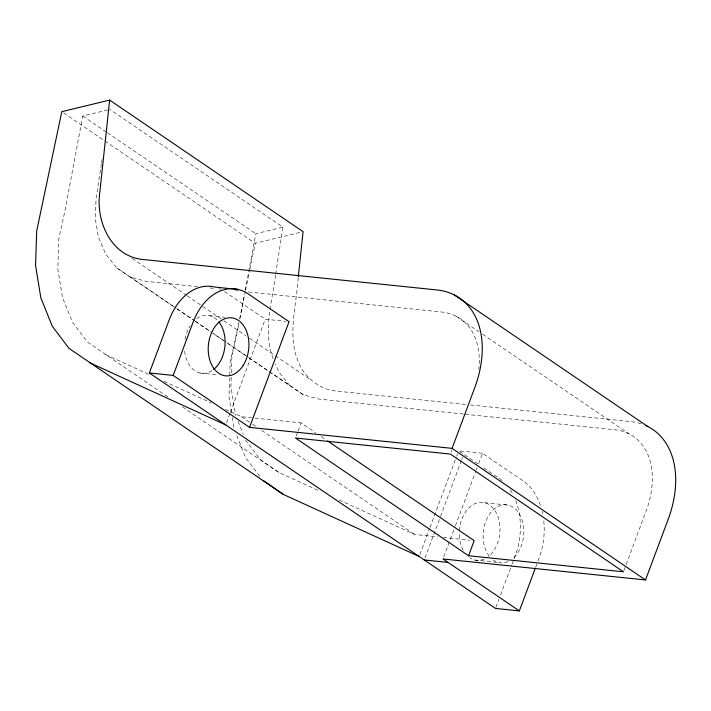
<?xml version="1.0" encoding="UTF-8"?>
<svg xmlns="http://www.w3.org/2000/svg" width="711" height="711" viewBox="0 0 711 711"><rect width="100%" height="100%" fill="white"/><g stroke="black" fill="none" stroke-linecap="round" stroke-linejoin="round"><path stroke-width="0.53" stroke-dasharray="3.56 2.67" d="M231.226 377.203L230.924 386.917L235.617 415.411M231.359 372.875L231.875 356.673L239.012 323.496M298.176 277.779C296.469 307.827 285.253 341.2 301.979 369.133C309.463 380.554 321.025 389.015 334.73 390.908L466.052 404.523M101.389 163.957L96.145 197.765L95.141 217.957L98.42 237.207L105.752 254.209L116.64 267.798L176.168 308.29M101.557 162.863L102.233 158.5M275.486 275.157C272.02 302.628 262.786 331.913 273.228 358.948M275.655 274.064L282.934 227.173L109.85 109.432M107.77 109.938L82.743 115.991L65.332 208.998L58.791 238.932L57.84 269.176L62.541 297.669L72.575 322.474L87.249 341.884L168.765 397.582M239.829 319.168L244.486 294.301M245.295 289.972L255.827 233.732L282.934 227.173M238.834 322.83L230.168 362.379L228.986 396.907L231.635 413.171M239.714 318.528L245.259 291.652M245.482 290.577L249.694 270.144M249.917 269.069L255.24 243.269L303.082 231.688M226.48 422.823L229.973 413.5M230.355 412.46L265.221 319.212L285.804 321.345M296.211 435.985L297.713 431.959M298.096 430.955L301.109 422.903L315.755 432.866M451.103 452.009L451.867 449.965M419.925 554.42L429.613 528.513M429.995 527.482L456.338 457.022M456.729 455.982L457.502 453.911M425.018 557.886L440.127 517.475M440.509 516.435L461.43 460.488M461.821 459.448L462.594 457.377M443.753 556.891L454.987 526.842M455.378 525.811L475.908 470.886M476.299 469.855L477.072 467.785M478.619 463.634L482.493 453.271L523.216 480.983A58.302 40.518 -84.1 0 1 540.662 506.134M495.896 607.407L498.998 599.115M500.544 594.965L511.778 564.916M512.169 563.885L513.715 559.744M514.106 558.704L515.262 555.593A58.302 40.518 -84.1 0 0 515.759 500.615M535.605 567.387L537.543 562.205M537.934 561.175L539.089 558.064A58.302 40.518 -84.1 0 0 543.506 518.763M623.796 570.782L625.716 565.663M626.098 564.641L645.997 511.405A83.285 56.089 -55.8 0 0 614.651 429.737L464.612 414.184M197.756 286.72L145.906 281.343L130.335 277.05L116.64 267.798M209.896 287.973L214.304 288.435M218.721 288.888L220.925 289.119M235.27 290.603L238.576 290.95M248.512 291.981L441.575 311.996A83.285 56.089 -55.8 0 1 478.796 369.373M209.674 315.693L224.836 317.266M199.809 373.008L218.224 374.919M470.469 404.977L630.479 421.57A99.94 67.305 -55.8 0 1 642.06 424.12M463.51 414.069L318.981 399.084L303.41 394.801L271.406 373.079M225.423 409.358L241.536 416.726L301.109 422.903M482.493 453.271L458.666 450.801L478.379 464.212M484.564 502.695L508.392 505.166M339.076 499.949L414.611 534.468L437.78 536.867M443.3 537.445L469.767 540.191M474.699 560.01L498.527 562.481M105.575 354.593L148.883 374.386M163.983 381.292L211.318 402.915M182.496 406.923L278.65 472.335L319.941 491.203M456.027 316.164L478.921 331.744M482.591 334.232L629.111 433.914M82.743 115.991L106.552 132.193M107.468 132.815L255.827 233.732M63.634 112.916L103.975 140.36M104.89 140.982L255.24 243.269M224.498 291.501L265.221 319.212M483.853 467.945L499.389 478.512A58.302 40.518 -84.1 0 1 503.477 481.756M132.193 258.422L186.282 295.216M187.197 295.838L201.871 305.819M202.786 306.441L222.952 320.163M223.876 320.785L245.873 335.752M249.543 338.249L310.965 380.038M130.335 277.05L176.124 308.201M177.039 308.823L194.441 320.661M195.356 321.283L211.834 332.499M225.574 341.84L212.749 333.121L225.618 341.938M303.41 394.801L226.489 342.471L247.597 356.886M177.083 308.921L194.476 320.75M195.392 321.372L211.878 332.588M248.512 357.509L270.491 372.457M321.248 436.607L325.834 439.727M241.536 416.726L251.605 423.578M252.521 424.2L256.191 426.698M261.684 430.431L414.611 534.468M278.65 472.335L260.324 459.626L245.65 440.216M289.715 385.54L278.836 371.951L275.388 363.952M259.719 476.361L245.677 457.742L235.91 433.479M238.025 421.365L243.242 434.261M232.337 417.508L234.283 429.435M196.618 318.652A29.151 20.255 -84.1 0 1 218.25 321.185M212.038 370.618A29.151 20.255 -84.1 0 1 184.46 349.208M184.976 339.485A29.151 20.255 -84.1 0 1 190.086 325.807M510.382 489.977A58.302 40.518 -84.1 0 1 513.12 494.696M542.146 511.431A58.302 40.518 -84.1 0 1 542.626 513.6M459.35 530.815A29.151 20.255 -84.1 0 1 491.23 506.268A29.151 20.255 -84.1 0 1 488.564 556.437M484.218 559.095A29.151 20.255 -84.1 0 1 469.749 557.78M463.145 550.172A29.151 20.255 -84.1 0 1 459.297 531.908M489.31 556.206A29.151 20.255 -84.1 0 1 490.546 512.809A29.151 20.255 -84.1 0 1 520.612 516.319A29.151 20.255 -84.1 0 1 512.391 558.908M508.045 561.566A29.151 20.255 -84.1 0 1 493.585 560.25"/><path stroke-width="1.07" d="M419.152 556.491L283.298 494.412L68.949 348.31L52.232 326.145L40.838 297.838L35.55 265.31L36.723 230.782L61.804 111.671L109.645 100.091L99.824 192.272C95.558 220.401 110.365 255.196 141.293 259.311L437.043 289.972A99.94 67.305 -55.8 0 1 474.655 387.975L452.072 448.365L249.534 427.373L173.182 375.426L149.354 372.955L169.111 320.11A58.302 40.518 -84.1 0 1 214.606 287.031L238.434 289.501M298.291 276.677L303.082 231.688L109.645 100.091M173.182 375.426L192.939 322.581A58.302 40.518 -84.1 0 1 248.326 293.972L289.048 321.683L249.534 427.373M468.54 555.744L623.414 571.804L450.339 454.062L295.456 438.003L468.54 555.744L474.184 540.644L327.664 440.971M149.354 372.955L495.505 608.438L519.332 610.909L535.223 568.427M519.332 610.909L442.98 558.962L645.508 579.963L668.091 519.572A99.94 67.305 -55.8 0 0 645.961 425.676M424.245 559.957L448.072 562.428M89.862 362.814L225.707 424.902M454.382 294.976L647.828 426.573M452.072 448.365L645.508 579.963M263.301 480.538L283.298 494.412M218.899 321.967A29.151 20.255 -84.1 0 1 213.673 369.427M243.224 365.365A29.151 20.255 -84.1 0 0 233.501 318.164A29.151 20.255 -84.1 0 0 208.99 356.931A29.151 20.255 -84.1 0 0 243.224 365.365"/></g></svg>
